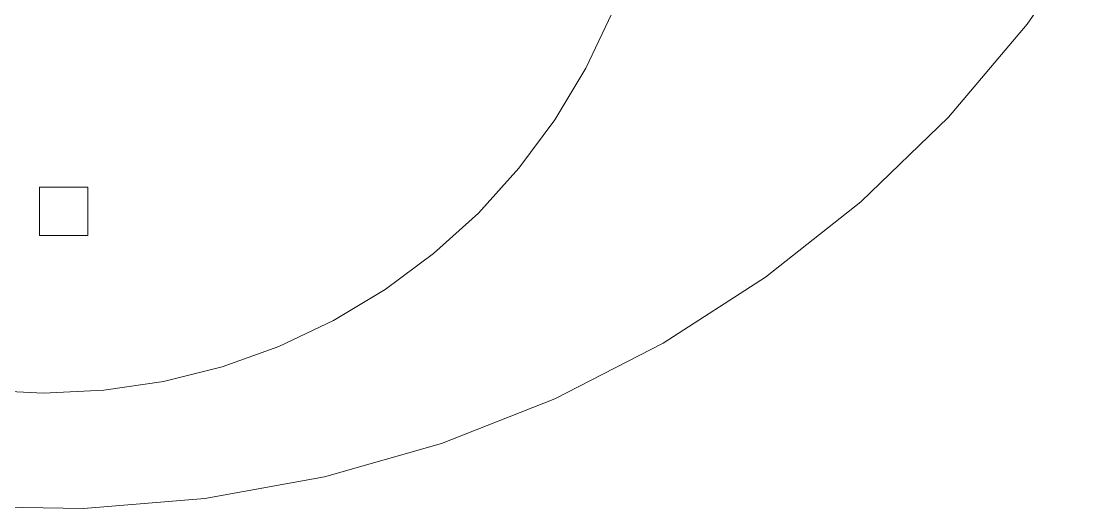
# Model space of a CAD drawing. Header units: centimetres. Extents: x -214 to 137, y -175 to 4.
# Drawn here: x 50.569 to 51.837, y -138.691 to -138.117 of the extents above; entities that cross this region are included whole.
import ezdxf

# ---------------------------------------------------------------- set-up
doc = ezdxf.new("R2010")
doc.units = ezdxf.units.CM
doc.header["$MEASUREMENT"] = 0
doc.layers.add('layer 1', color=7, linetype='Continuous')

msp = doc.modelspace()

# ---------------------------------------------------------------- linework, layer by layer
at = {"layer": 'layer 1', "color": 5, "lineweight": 9}
for points in [[(51.83658, -138.00211), (51.83658, -138.00211), (51.75483, -138.12008), (51.75483, -138.12008)], [(51.83658, -138.00211), (51.83658, -138.00211), (51.75483, -138.12008), (51.75483, -138.12008)], [(51.83658, -138.00211), (51.83658, -138.00211), (51.75483, -138.12008), (51.75483, -138.12008)], [(51.83658, -138.00211), (51.83658, -138.00211), (51.75483, -138.12008), (51.75483, -138.12008)], [(51.83658, -138.00211), (51.83658, -138.00211), (51.75483, -138.12008), (51.75483, -138.12008)], [(51.23452, -138.17165), (51.23452, -138.17165), (51.26495, -138.10732), (51.26495, -138.10732)], [(51.23452, -138.17165), (51.23452, -138.17165), (51.26495, -138.10732), (51.26495, -138.10732)], [(51.23452, -138.17165), (51.23452, -138.17165), (51.26495, -138.10732), (51.26495, -138.10732)], [(51.23452, -138.17165), (51.23452, -138.17165), (51.26495, -138.10732), (51.26495, -138.10732)], [(51.23452, -138.17165), (51.23452, -138.17165), (51.26495, -138.10732), (51.26495, -138.10732)], [(51.23452, -138.17165), (51.23452, -138.17165), (51.26495, -138.10732), (51.26495, -138.10732)], [(51.23452, -138.17165), (51.23452, -138.17165), (51.26495, -138.10732), (51.26495, -138.10732)], [(51.23452, -138.17165), (51.23452, -138.17165), (51.26495, -138.10732), (51.26495, -138.10732)], [(51.23452, -138.17165), (51.23452, -138.17165), (51.26495, -138.10732), (51.26495, -138.10732)], [(51.23452, -138.17165), (51.23452, -138.17165), (51.26495, -138.10732), (51.26495, -138.10732)], [(51.23452, -138.17165), (51.23452, -138.17165), (51.26495, -138.10732), (51.26495, -138.10732)], [(51.23452, -138.17165), (51.23452, -138.17165), (51.26495, -138.10732), (51.26495, -138.10732)], [(51.23452, -138.17165), (51.23452, -138.17165), (51.26495, -138.10732), (51.26495, -138.10732)], [(51.23452, -138.17165), (51.23452, -138.17165), (51.26495, -138.10732), (51.26495, -138.10732)], [(51.23452, -138.17165), (51.23452, -138.17165), (51.26495, -138.10732), (51.26495, -138.10732)], [(51.23452, -138.17165), (51.23452, -138.17165), (51.26495, -138.10732), (51.26495, -138.10732)], [(51.23452, -138.17165), (51.23452, -138.17165), (51.26495, -138.10732), (51.26495, -138.10732)], [(51.23452, -138.17165), (51.23452, -138.17165), (51.26495, -138.10732), (51.26495, -138.10732)], [(51.23452, -138.17165), (51.23452, -138.17165), (51.26495, -138.10732), (51.26495, -138.10732)], [(51.23452, -138.17165), (51.23452, -138.17165), (51.26495, -138.10732), (51.26495, -138.10732)], [(51.23452, -138.17165), (51.23452, -138.17165), (51.26495, -138.10732), (51.26495, -138.10732)], [(51.23452, -138.17165), (51.23452, -138.17165), (51.26495, -138.10732), (51.26495, -138.10732)], [(51.23452, -138.17165), (51.23452, -138.17165), (51.26495, -138.10732), (51.26495, -138.10732)], [(51.23452, -138.17165), (51.23452, -138.17165), (51.26495, -138.10732), (51.26495, -138.10732)], [(51.23452, -138.17165), (51.23452, -138.17165), (51.26495, -138.10732), (51.26495, -138.10732)], [(51.75483, -138.12008), (51.75483, -138.12008), (51.66192, -138.22947), (51.66192, -138.22947)], [(51.75483, -138.12008), (51.75483, -138.12008), (51.66192, -138.22947), (51.66192, -138.22947)], [(51.75483, -138.12008), (51.75483, -138.12008), (51.66192, -138.22947), (51.66192, -138.22947)], [(51.75483, -138.12008), (51.75483, -138.12008), (51.66192, -138.22947), (51.66192, -138.22947)], [(51.75483, -138.12008), (51.75483, -138.12008), (51.66192, -138.22947), (51.66192, -138.22947)], [(51.19794, -138.23269), (51.19794, -138.23269), (51.23452, -138.17165), (51.23452, -138.17165)], [(51.19794, -138.23269), (51.19794, -138.23269), (51.23452, -138.17165), (51.23452, -138.17165)], [(51.19794, -138.23269), (51.19794, -138.23269), (51.23452, -138.17165), (51.23452, -138.17165)], [(51.19794, -138.23269), (51.19794, -138.23269), (51.23452, -138.17165), (51.23452, -138.17165)], [(51.19794, -138.23269), (51.19794, -138.23269), (51.23452, -138.17165), (51.23452, -138.17165)], [(51.19794, -138.23269), (51.19794, -138.23269), (51.23452, -138.17165), (51.23452, -138.17165)], [(51.19794, -138.23269), (51.19794, -138.23269), (51.23452, -138.17165), (51.23452, -138.17165)], [(51.19794, -138.23269), (51.19794, -138.23269), (51.23452, -138.17165), (51.23452, -138.17165)], [(51.19794, -138.23269), (51.19794, -138.23269), (51.23452, -138.17165), (51.23452, -138.17165)], [(51.19794, -138.23269), (51.19794, -138.23269), (51.23452, -138.17165), (51.23452, -138.17165)], [(51.19794, -138.23269), (51.19794, -138.23269), (51.23452, -138.17165), (51.23452, -138.17165)], [(51.19794, -138.23269), (51.19794, -138.23269), (51.23452, -138.17165), (51.23452, -138.17165)], [(51.19794, -138.23269), (51.19794, -138.23269), (51.23452, -138.17165), (51.23452, -138.17165)], [(51.19794, -138.23269), (51.19794, -138.23269), (51.23452, -138.17165), (51.23452, -138.17165)], [(51.19794, -138.23269), (51.19794, -138.23269), (51.23452, -138.17165), (51.23452, -138.17165)], [(51.19794, -138.23269), (51.19794, -138.23269), (51.23452, -138.17165), (51.23452, -138.17165)], [(51.19794, -138.23269), (51.19794, -138.23269), (51.23452, -138.17165), (51.23452, -138.17165)], [(51.19794, -138.23269), (51.19794, -138.23269), (51.23452, -138.17165), (51.23452, -138.17165)], [(51.19794, -138.23269), (51.19794, -138.23269), (51.23452, -138.17165), (51.23452, -138.17165)], [(51.19794, -138.23269), (51.19794, -138.23269), (51.23452, -138.17165), (51.23452, -138.17165)], [(51.19794, -138.23269), (51.19794, -138.23269), (51.23452, -138.17165), (51.23452, -138.17165)], [(51.19794, -138.23269), (51.19794, -138.23269), (51.23452, -138.17165), (51.23452, -138.17165)], [(51.19794, -138.23269), (51.19794, -138.23269), (51.23452, -138.17165), (51.23452, -138.17165)], [(51.19794, -138.23269), (51.19794, -138.23269), (51.23452, -138.17165), (51.23452, -138.17165)], [(51.19794, -138.23269), (51.19794, -138.23269), (51.23452, -138.17165), (51.23452, -138.17165)], [(51.66192, -138.22947), (51.66192, -138.22947), (51.55873, -138.32923), (51.55873, -138.32923)], [(51.66192, -138.22947), (51.66192, -138.22947), (51.55873, -138.32923), (51.55873, -138.32923)], [(51.66192, -138.22947), (51.66192, -138.22947), (51.55873, -138.32923), (51.55873, -138.32923)], [(51.66192, -138.22947), (51.66192, -138.22947), (51.55873, -138.32923), (51.55873, -138.32923)], [(51.66192, -138.22947), (51.66192, -138.22947), (51.55873, -138.32923), (51.55873, -138.32923)], [(51.15554, -138.28985), (51.15554, -138.28985), (51.19794, -138.23269), (51.19794, -138.23269)], [(51.15554, -138.28985), (51.15554, -138.28985), (51.19794, -138.23269), (51.19794, -138.23269)], [(51.15554, -138.28985), (51.15554, -138.28985), (51.19794, -138.23269), (51.19794, -138.23269)], [(51.15554, -138.28985), (51.15554, -138.28985), (51.19794, -138.23269), (51.19794, -138.23269)], [(51.15554, -138.28985), (51.15554, -138.28985), (51.19794, -138.23269), (51.19794, -138.23269)], [(51.15554, -138.28985), (51.15554, -138.28985), (51.19794, -138.23269), (51.19794, -138.23269)], [(51.15554, -138.28985), (51.15554, -138.28985), (51.19794, -138.23269), (51.19794, -138.23269)], [(51.15554, -138.28985), (51.15554, -138.28985), (51.19794, -138.23269), (51.19794, -138.23269)], [(51.15554, -138.28985), (51.15554, -138.28985), (51.19794, -138.23269), (51.19794, -138.23269)], [(51.15554, -138.28985), (51.15554, -138.28985), (51.19794, -138.23269), (51.19794, -138.23269)], [(51.15554, -138.28985), (51.15554, -138.28985), (51.19794, -138.23269), (51.19794, -138.23269)], [(51.15554, -138.28985), (51.15554, -138.28985), (51.19794, -138.23269), (51.19794, -138.23269)], [(51.15554, -138.28985), (51.15554, -138.28985), (51.19794, -138.23269), (51.19794, -138.23269)], [(51.15554, -138.28985), (51.15554, -138.28985), (51.19794, -138.23269), (51.19794, -138.23269)], [(51.15554, -138.28985), (51.15554, -138.28985), (51.19794, -138.23269), (51.19794, -138.23269)], [(51.15554, -138.28985), (51.15554, -138.28985), (51.19794, -138.23269), (51.19794, -138.23269)], [(51.15554, -138.28985), (51.15554, -138.28985), (51.19794, -138.23269), (51.19794, -138.23269)], [(51.15554, -138.28985), (51.15554, -138.28985), (51.19794, -138.23269), (51.19794, -138.23269)], [(51.15554, -138.28985), (51.15554, -138.28985), (51.19794, -138.23269), (51.19794, -138.23269)], [(51.15554, -138.28985), (51.15554, -138.28985), (51.19794, -138.23269), (51.19794, -138.23269)], [(51.15554, -138.28985), (51.15554, -138.28985), (51.19794, -138.23269), (51.19794, -138.23269)], [(51.15554, -138.28985), (51.15554, -138.28985), (51.19794, -138.23269), (51.19794, -138.23269)], [(51.15554, -138.28985), (51.15554, -138.28985), (51.19794, -138.23269), (51.19794, -138.23269)], [(51.15554, -138.28985), (51.15554, -138.28985), (51.19794, -138.23269), (51.19794, -138.23269)], [(51.15554, -138.28985), (51.15554, -138.28985), (51.19794, -138.23269), (51.19794, -138.23269)], [(51.10776, -138.34257), (51.10776, -138.34257), (51.15554, -138.28985), (51.15554, -138.28985)], [(51.10776, -138.34257), (51.10776, -138.34257), (51.15554, -138.28985), (51.15554, -138.28985)], [(51.10776, -138.34257), (51.10776, -138.34257), (51.15554, -138.28985), (51.15554, -138.28985)], [(51.10776, -138.34257), (51.10776, -138.34257), (51.15554, -138.28985), (51.15554, -138.28985)], [(51.10776, -138.34257), (51.10776, -138.34257), (51.15554, -138.28985), (51.15554, -138.28985)], [(51.10776, -138.34257), (51.10776, -138.34257), (51.15554, -138.28985), (51.15554, -138.28985)], [(51.10776, -138.34257), (51.10776, -138.34257), (51.15554, -138.28985), (51.15554, -138.28985)], [(51.10776, -138.34257), (51.10776, -138.34257), (51.15554, -138.28985), (51.15554, -138.28985)], [(51.10776, -138.34257), (51.10776, -138.34257), (51.15554, -138.28985), (51.15554, -138.28985)], [(51.10776, -138.34257), (51.10776, -138.34257), (51.15554, -138.28985), (51.15554, -138.28985)], [(51.10776, -138.34257), (51.10776, -138.34257), (51.15554, -138.28985), (51.15554, -138.28985)], [(51.10776, -138.34257), (51.10776, -138.34257), (51.15554, -138.28985), (51.15554, -138.28985)], [(51.10776, -138.34257), (51.10776, -138.34257), (51.15554, -138.28985), (51.15554, -138.28985)], [(51.10776, -138.34257), (51.10776, -138.34257), (51.15554, -138.28985), (51.15554, -138.28985)], [(51.10776, -138.34257), (51.10776, -138.34257), (51.15554, -138.28985), (51.15554, -138.28985)], [(51.10776, -138.34257), (51.10776, -138.34257), (51.15554, -138.28985), (51.15554, -138.28985)], [(51.10776, -138.34257), (51.10776, -138.34257), (51.15554, -138.28985), (51.15554, -138.28985)], [(51.10776, -138.34257), (51.10776, -138.34257), (51.15554, -138.28985), (51.15554, -138.28985)], [(51.10776, -138.34257), (51.10776, -138.34257), (51.15554, -138.28985), (51.15554, -138.28985)], [(51.10776, -138.34257), (51.10776, -138.34257), (51.15554, -138.28985), (51.15554, -138.28985)], [(51.10776, -138.34257), (51.10776, -138.34257), (51.15554, -138.28985), (51.15554, -138.28985)], [(51.10776, -138.34257), (51.10776, -138.34257), (51.15554, -138.28985), (51.15554, -138.28985)], [(51.10776, -138.34257), (51.10776, -138.34257), (51.15554, -138.28985), (51.15554, -138.28985)], [(51.10776, -138.34257), (51.10776, -138.34257), (51.15554, -138.28985), (51.15554, -138.28985)], [(51.10776, -138.34257), (51.10776, -138.34257), (51.15554, -138.28985), (51.15554, -138.28985)], [(50.64739, -138.31208), (50.64739, -138.31208), (50.59024, -138.31208), (50.59024, -138.31208)], [(50.59024, -138.31208), (50.59024, -138.31208), (50.59024, -138.36923), (50.59024, -138.36923)], [(50.64739, -138.31208), (50.64739, -138.31208), (50.59024, -138.31208), (50.59024, -138.31208)], [(50.59024, -138.31208), (50.59024, -138.31208), (50.59024, -138.36923), (50.59024, -138.36923)], [(50.64739, -138.31208), (50.64739, -138.31208), (50.59024, -138.31208), (50.59024, -138.31208)], [(50.59024, -138.31208), (50.59024, -138.31208), (50.59024, -138.36923), (50.59024, -138.36923)], [(50.64739, -138.31208), (50.64739, -138.31208), (50.59024, -138.31208), (50.59024, -138.31208)], [(50.59024, -138.31208), (50.59024, -138.31208), (50.59024, -138.36923), (50.59024, -138.36923)], [(50.64739, -138.31208), (50.64739, -138.31208), (50.59024, -138.31208), (50.59024, -138.31208)], [(50.59024, -138.31208), (50.59024, -138.31208), (50.59024, -138.36923), (50.59024, -138.36923)], [(50.64739, -138.31208), (50.64739, -138.31208), (50.59024, -138.31208), (50.59024, -138.31208)], [(50.59024, -138.31208), (50.59024, -138.31208), (50.59024, -138.36923), (50.59024, -138.36923)], [(50.64739, -138.31208), (50.64739, -138.31208), (50.59024, -138.31208), (50.59024, -138.31208)], [(50.59024, -138.31208), (50.59024, -138.31208), (50.59024, -138.36923), (50.59024, -138.36923)], [(50.64739, -138.31208), (50.64739, -138.31208), (50.59024, -138.31208), (50.59024, -138.31208)], [(50.59024, -138.31208), (50.59024, -138.31208), (50.59024, -138.36923), (50.59024, -138.36923)], [(50.64739, -138.31208), (50.64739, -138.31208), (50.59024, -138.31208), (50.59024, -138.31208)], [(50.59024, -138.31208), (50.59024, -138.31208), (50.59024, -138.36923), (50.59024, -138.36923)], [(50.64739, -138.31208), (50.64739, -138.31208), (50.59024, -138.31208), (50.59024, -138.31208)], [(50.59024, -138.31208), (50.59024, -138.31208), (50.59024, -138.36923), (50.59024, -138.36923)], [(50.64739, -138.31208), (50.64739, -138.31208), (50.59024, -138.31208), (50.59024, -138.31208)], [(50.59024, -138.31208), (50.59024, -138.31208), (50.59024, -138.36923), (50.59024, -138.36923)], [(50.64739, -138.31208), (50.64739, -138.31208), (50.59024, -138.31208), (50.59024, -138.31208)], [(50.59024, -138.31208), (50.59024, -138.31208), (50.59024, -138.36923), (50.59024, -138.36923)], [(50.64739, -138.31208), (50.64739, -138.31208), (50.59024, -138.31208), (50.59024, -138.31208)], [(50.59024, -138.31208), (50.59024, -138.31208), (50.59024, -138.36923), (50.59024, -138.36923)], [(50.64739, -138.31208), (50.64739, -138.31208), (50.59024, -138.31208), (50.59024, -138.31208)], [(50.59024, -138.31208), (50.59024, -138.31208), (50.59024, -138.36923), (50.59024, -138.36923)], [(50.64739, -138.31208), (50.64739, -138.31208), (50.59024, -138.31208), (50.59024, -138.31208)], [(50.59024, -138.31208), (50.59024, -138.31208), (50.59024, -138.36923), (50.59024, -138.36923)], [(50.64739, -138.31208), (50.64739, -138.31208), (50.59024, -138.31208), (50.59024, -138.31208)], [(50.59024, -138.31208), (50.59024, -138.31208), (50.59024, -138.36923), (50.59024, -138.36923)], [(50.64739, -138.31208), (50.64739, -138.31208), (50.59024, -138.31208), (50.59024, -138.31208)], [(50.59024, -138.31208), (50.59024, -138.31208), (50.59024, -138.36923), (50.59024, -138.36923)], [(50.64739, -138.31208), (50.64739, -138.31208), (50.59024, -138.31208), (50.59024, -138.31208)], [(50.59024, -138.31208), (50.59024, -138.31208), (50.59024, -138.36923), (50.59024, -138.36923)], [(50.64739, -138.31208), (50.64739, -138.31208), (50.59024, -138.31208), (50.59024, -138.31208)], [(50.59024, -138.31208), (50.59024, -138.31208), (50.59024, -138.36923), (50.59024, -138.36923)], [(50.64739, -138.31208), (50.64739, -138.31208), (50.59024, -138.31208), (50.59024, -138.31208)], [(50.59024, -138.31208), (50.59024, -138.31208), (50.59024, -138.36923), (50.59024, -138.36923)], [(50.64739, -138.31208), (50.64739, -138.31208), (50.59024, -138.31208), (50.59024, -138.31208)], [(50.59024, -138.31208), (50.59024, -138.31208), (50.59024, -138.36923), (50.59024, -138.36923)], [(50.64739, -138.31208), (50.64739, -138.31208), (50.59024, -138.31208), (50.59024, -138.31208)], [(50.59024, -138.31208), (50.59024, -138.31208), (50.59024, -138.36923), (50.59024, -138.36923)], [(50.64739, -138.31208), (50.64739, -138.31208), (50.59024, -138.31208), (50.59024, -138.31208)], [(50.59024, -138.31208), (50.59024, -138.31208), (50.59024, -138.36923), (50.59024, -138.36923)], [(50.64739, -138.31208), (50.64739, -138.31208), (50.59024, -138.31208), (50.59024, -138.31208)], [(50.59024, -138.31208), (50.59024, -138.31208), (50.59024, -138.36923), (50.59024, -138.36923)], [(50.64739, -138.31208), (50.64739, -138.31208), (50.59024, -138.31208), (50.59024, -138.31208)], [(50.59024, -138.31208), (50.59024, -138.31208), (50.59024, -138.36923), (50.59024, -138.36923)], [(50.64739, -138.36923), (50.64739, -138.36923), (50.64739, -138.31208), (50.64739, -138.31208)], [(50.64739, -138.36923), (50.64739, -138.36923), (50.64739, -138.31208), (50.64739, -138.31208)], [(50.64739, -138.36923), (50.64739, -138.36923), (50.64739, -138.31208), (50.64739, -138.31208)], [(50.64739, -138.36923), (50.64739, -138.36923), (50.64739, -138.31208), (50.64739, -138.31208)], [(50.64739, -138.36923), (50.64739, -138.36923), (50.64739, -138.31208), (50.64739, -138.31208)], [(50.64739, -138.36923), (50.64739, -138.36923), (50.64739, -138.31208), (50.64739, -138.31208)], [(50.64739, -138.36923), (50.64739, -138.36923), (50.64739, -138.31208), (50.64739, -138.31208)], [(50.64739, -138.36923), (50.64739, -138.36923), (50.64739, -138.31208), (50.64739, -138.31208)], [(50.64739, -138.36923), (50.64739, -138.36923), (50.64739, -138.31208), (50.64739, -138.31208)], [(50.64739, -138.36923), (50.64739, -138.36923), (50.64739, -138.31208), (50.64739, -138.31208)], [(50.64739, -138.36923), (50.64739, -138.36923), (50.64739, -138.31208), (50.64739, -138.31208)], [(50.64739, -138.36923), (50.64739, -138.36923), (50.64739, -138.31208), (50.64739, -138.31208)], [(50.64739, -138.36923), (50.64739, -138.36923), (50.64739, -138.31208), (50.64739, -138.31208)], [(50.64739, -138.36923), (50.64739, -138.36923), (50.64739, -138.31208), (50.64739, -138.31208)], [(50.64739, -138.36923), (50.64739, -138.36923), (50.64739, -138.31208), (50.64739, -138.31208)], [(50.64739, -138.36923), (50.64739, -138.36923), (50.64739, -138.31208), (50.64739, -138.31208)], [(50.64739, -138.36923), (50.64739, -138.36923), (50.64739, -138.31208), (50.64739, -138.31208)], [(50.64739, -138.36923), (50.64739, -138.36923), (50.64739, -138.31208), (50.64739, -138.31208)], [(50.64739, -138.36923), (50.64739, -138.36923), (50.64739, -138.31208), (50.64739, -138.31208)], [(50.64739, -138.36923), (50.64739, -138.36923), (50.64739, -138.31208), (50.64739, -138.31208)], [(50.64739, -138.36923), (50.64739, -138.36923), (50.64739, -138.31208), (50.64739, -138.31208)], [(50.64739, -138.36923), (50.64739, -138.36923), (50.64739, -138.31208), (50.64739, -138.31208)], [(50.64739, -138.36923), (50.64739, -138.36923), (50.64739, -138.31208), (50.64739, -138.31208)], [(50.64739, -138.36923), (50.64739, -138.36923), (50.64739, -138.31208), (50.64739, -138.31208)], [(50.64739, -138.36923), (50.64739, -138.36923), (50.64739, -138.31208), (50.64739, -138.31208)], [(51.55873, -138.32923), (51.55873, -138.32923), (51.44625, -138.41839), (51.44625, -138.41839)], [(51.55873, -138.32923), (51.55873, -138.32923), (51.44625, -138.41839), (51.44625, -138.41839)], [(51.55873, -138.32923), (51.55873, -138.32923), (51.44625, -138.41839), (51.44625, -138.41839)], [(51.55873, -138.32923), (51.55873, -138.32923), (51.44625, -138.41839), (51.44625, -138.41839)], [(51.55873, -138.32923), (51.55873, -138.32923), (51.44625, -138.41839), (51.44625, -138.41839)], [(51.05503, -138.39037), (51.05503, -138.39037), (51.10776, -138.34257), (51.10776, -138.34257)], [(51.05503, -138.39037), (51.05503, -138.39037), (51.10776, -138.34257), (51.10776, -138.34257)], [(51.05503, -138.39037), (51.05503, -138.39037), (51.10776, -138.34257), (51.10776, -138.34257)], [(51.05503, -138.39037), (51.05503, -138.39037), (51.10776, -138.34257), (51.10776, -138.34257)], [(51.05503, -138.39037), (51.05503, -138.39037), (51.10776, -138.34257), (51.10776, -138.34257)], [(51.05503, -138.39037), (51.05503, -138.39037), (51.10776, -138.34257), (51.10776, -138.34257)], [(51.05503, -138.39037), (51.05503, -138.39037), (51.10776, -138.34257), (51.10776, -138.34257)], [(51.05503, -138.39037), (51.05503, -138.39037), (51.10776, -138.34257), (51.10776, -138.34257)], [(51.05503, -138.39037), (51.05503, -138.39037), (51.10776, -138.34257), (51.10776, -138.34257)], [(51.05503, -138.39037), (51.05503, -138.39037), (51.10776, -138.34257), (51.10776, -138.34257)], [(51.05503, -138.39037), (51.05503, -138.39037), (51.10776, -138.34257), (51.10776, -138.34257)], [(51.05503, -138.39037), (51.05503, -138.39037), (51.10776, -138.34257), (51.10776, -138.34257)], [(51.05503, -138.39037), (51.05503, -138.39037), (51.10776, -138.34257), (51.10776, -138.34257)], [(51.05503, -138.39037), (51.05503, -138.39037), (51.10776, -138.34257), (51.10776, -138.34257)], [(51.05503, -138.39037), (51.05503, -138.39037), (51.10776, -138.34257), (51.10776, -138.34257)], [(51.05503, -138.39037), (51.05503, -138.39037), (51.10776, -138.34257), (51.10776, -138.34257)], [(51.05503, -138.39037), (51.05503, -138.39037), (51.10776, -138.34257), (51.10776, -138.34257)], [(51.05503, -138.39037), (51.05503, -138.39037), (51.10776, -138.34257), (51.10776, -138.34257)], [(51.05503, -138.39037), (51.05503, -138.39037), (51.10776, -138.34257), (51.10776, -138.34257)], [(51.05503, -138.39037), (51.05503, -138.39037), (51.10776, -138.34257), (51.10776, -138.34257)], [(51.05503, -138.39037), (51.05503, -138.39037), (51.10776, -138.34257), (51.10776, -138.34257)], [(51.05503, -138.39037), (51.05503, -138.39037), (51.10776, -138.34257), (51.10776, -138.34257)], [(51.05503, -138.39037), (51.05503, -138.39037), (51.10776, -138.34257), (51.10776, -138.34257)], [(51.05503, -138.39037), (51.05503, -138.39037), (51.10776, -138.34257), (51.10776, -138.34257)], [(51.05503, -138.39037), (51.05503, -138.39037), (51.10776, -138.34257), (51.10776, -138.34257)], [(50.59024, -138.36923), (50.59024, -138.36923), (50.64739, -138.36923), (50.64739, -138.36923)], [(50.59024, -138.36923), (50.59024, -138.36923), (50.64739, -138.36923), (50.64739, -138.36923)], [(50.59024, -138.36923), (50.59024, -138.36923), (50.64739, -138.36923), (50.64739, -138.36923)], [(50.59024, -138.36923), (50.59024, -138.36923), (50.64739, -138.36923), (50.64739, -138.36923)], [(50.59024, -138.36923), (50.59024, -138.36923), (50.64739, -138.36923), (50.64739, -138.36923)], [(50.59024, -138.36923), (50.59024, -138.36923), (50.64739, -138.36923), (50.64739, -138.36923)], [(50.59024, -138.36923), (50.59024, -138.36923), (50.64739, -138.36923), (50.64739, -138.36923)], [(50.59024, -138.36923), (50.59024, -138.36923), (50.64739, -138.36923), (50.64739, -138.36923)], [(50.59024, -138.36923), (50.59024, -138.36923), (50.64739, -138.36923), (50.64739, -138.36923)], [(50.59024, -138.36923), (50.59024, -138.36923), (50.64739, -138.36923), (50.64739, -138.36923)], [(50.59024, -138.36923), (50.59024, -138.36923), (50.64739, -138.36923), (50.64739, -138.36923)], [(50.59024, -138.36923), (50.59024, -138.36923), (50.64739, -138.36923), (50.64739, -138.36923)], [(50.59024, -138.36923), (50.59024, -138.36923), (50.64739, -138.36923), (50.64739, -138.36923)], [(50.59024, -138.36923), (50.59024, -138.36923), (50.64739, -138.36923), (50.64739, -138.36923)], [(50.59024, -138.36923), (50.59024, -138.36923), (50.64739, -138.36923), (50.64739, -138.36923)], [(50.59024, -138.36923), (50.59024, -138.36923), (50.64739, -138.36923), (50.64739, -138.36923)], [(50.59024, -138.36923), (50.59024, -138.36923), (50.64739, -138.36923), (50.64739, -138.36923)], [(50.59024, -138.36923), (50.59024, -138.36923), (50.64739, -138.36923), (50.64739, -138.36923)], [(50.59024, -138.36923), (50.59024, -138.36923), (50.64739, -138.36923), (50.64739, -138.36923)], [(50.59024, -138.36923), (50.59024, -138.36923), (50.64739, -138.36923), (50.64739, -138.36923)], [(50.59024, -138.36923), (50.59024, -138.36923), (50.64739, -138.36923), (50.64739, -138.36923)], [(50.59024, -138.36923), (50.59024, -138.36923), (50.64739, -138.36923), (50.64739, -138.36923)], [(50.59024, -138.36923), (50.59024, -138.36923), (50.64739, -138.36923), (50.64739, -138.36923)], [(50.59024, -138.36923), (50.59024, -138.36923), (50.64739, -138.36923), (50.64739, -138.36923)], [(50.59024, -138.36923), (50.59024, -138.36923), (50.64739, -138.36923), (50.64739, -138.36923)], [(50.99787, -138.43276), (50.99787, -138.43276), (51.05503, -138.39037), (51.05503, -138.39037)], [(50.99787, -138.43276), (50.99787, -138.43276), (51.05503, -138.39037), (51.05503, -138.39037)], [(50.99787, -138.43276), (50.99787, -138.43276), (51.05503, -138.39037), (51.05503, -138.39037)], [(50.99787, -138.43276), (50.99787, -138.43276), (51.05503, -138.39037), (51.05503, -138.39037)], [(50.99787, -138.43276), (50.99787, -138.43276), (51.05503, -138.39037), (51.05503, -138.39037)], [(50.99787, -138.43276), (50.99787, -138.43276), (51.05503, -138.39037), (51.05503, -138.39037)], [(50.99787, -138.43276), (50.99787, -138.43276), (51.05503, -138.39037), (51.05503, -138.39037)], [(50.99787, -138.43276), (50.99787, -138.43276), (51.05503, -138.39037), (51.05503, -138.39037)], [(50.99787, -138.43276), (50.99787, -138.43276), (51.05503, -138.39037), (51.05503, -138.39037)], [(50.99787, -138.43276), (50.99787, -138.43276), (51.05503, -138.39037), (51.05503, -138.39037)], [(50.99787, -138.43276), (50.99787, -138.43276), (51.05503, -138.39037), (51.05503, -138.39037)], [(50.99787, -138.43276), (50.99787, -138.43276), (51.05503, -138.39037), (51.05503, -138.39037)], [(50.99787, -138.43276), (50.99787, -138.43276), (51.05503, -138.39037), (51.05503, -138.39037)], [(50.99787, -138.43276), (50.99787, -138.43276), (51.05503, -138.39037), (51.05503, -138.39037)], [(50.99787, -138.43276), (50.99787, -138.43276), (51.05503, -138.39037), (51.05503, -138.39037)], [(50.99787, -138.43276), (50.99787, -138.43276), (51.05503, -138.39037), (51.05503, -138.39037)], [(50.99787, -138.43276), (50.99787, -138.43276), (51.05503, -138.39037), (51.05503, -138.39037)], [(50.99787, -138.43276), (50.99787, -138.43276), (51.05503, -138.39037), (51.05503, -138.39037)], [(50.99787, -138.43276), (50.99787, -138.43276), (51.05503, -138.39037), (51.05503, -138.39037)], [(50.99787, -138.43276), (50.99787, -138.43276), (51.05503, -138.39037), (51.05503, -138.39037)], [(50.99787, -138.43276), (50.99787, -138.43276), (51.05503, -138.39037), (51.05503, -138.39037)], [(50.99787, -138.43276), (50.99787, -138.43276), (51.05503, -138.39037), (51.05503, -138.39037)], [(50.99787, -138.43276), (50.99787, -138.43276), (51.05503, -138.39037), (51.05503, -138.39037)], [(50.99787, -138.43276), (50.99787, -138.43276), (51.05503, -138.39037), (51.05503, -138.39037)], [(50.99787, -138.43276), (50.99787, -138.43276), (51.05503, -138.39037), (51.05503, -138.39037)], [(51.44625, -138.41839), (51.44625, -138.41839), (51.32558, -138.4961), (51.32558, -138.4961)], [(51.44625, -138.41839), (51.44625, -138.41839), (51.32558, -138.4961), (51.32558, -138.4961)], [(51.44625, -138.41839), (51.44625, -138.41839), (51.32558, -138.4961), (51.32558, -138.4961)], [(51.44625, -138.41839), (51.44625, -138.41839), (51.32558, -138.4961), (51.32558, -138.4961)], [(51.44625, -138.41839), (51.44625, -138.41839), (51.32558, -138.4961), (51.32558, -138.4961)], [(50.93683, -138.46934), (50.93683, -138.46934), (50.99787, -138.43276), (50.99787, -138.43276)], [(50.93683, -138.46934), (50.93683, -138.46934), (50.99787, -138.43276), (50.99787, -138.43276)], [(50.93683, -138.46934), (50.93683, -138.46934), (50.99787, -138.43276), (50.99787, -138.43276)], [(50.93683, -138.46934), (50.93683, -138.46934), (50.99787, -138.43276), (50.99787, -138.43276)], [(50.93683, -138.46934), (50.93683, -138.46934), (50.99787, -138.43276), (50.99787, -138.43276)], [(50.93683, -138.46934), (50.93683, -138.46934), (50.99787, -138.43276), (50.99787, -138.43276)], [(50.93683, -138.46934), (50.93683, -138.46934), (50.99787, -138.43276), (50.99787, -138.43276)], [(50.93683, -138.46934), (50.93683, -138.46934), (50.99787, -138.43276), (50.99787, -138.43276)], [(50.93683, -138.46934), (50.93683, -138.46934), (50.99787, -138.43276), (50.99787, -138.43276)], [(50.93683, -138.46934), (50.93683, -138.46934), (50.99787, -138.43276), (50.99787, -138.43276)], [(50.93683, -138.46934), (50.93683, -138.46934), (50.99787, -138.43276), (50.99787, -138.43276)], [(50.93683, -138.46934), (50.93683, -138.46934), (50.99787, -138.43276), (50.99787, -138.43276)], [(50.93683, -138.46934), (50.93683, -138.46934), (50.99787, -138.43276), (50.99787, -138.43276)], [(50.93683, -138.46934), (50.93683, -138.46934), (50.99787, -138.43276), (50.99787, -138.43276)], [(50.93683, -138.46934), (50.93683, -138.46934), (50.99787, -138.43276), (50.99787, -138.43276)], [(50.93683, -138.46934), (50.93683, -138.46934), (50.99787, -138.43276), (50.99787, -138.43276)], [(50.93683, -138.46934), (50.93683, -138.46934), (50.99787, -138.43276), (50.99787, -138.43276)], [(50.93683, -138.46934), (50.93683, -138.46934), (50.99787, -138.43276), (50.99787, -138.43276)], [(50.93683, -138.46934), (50.93683, -138.46934), (50.99787, -138.43276), (50.99787, -138.43276)], [(50.93683, -138.46934), (50.93683, -138.46934), (50.99787, -138.43276), (50.99787, -138.43276)], [(50.93683, -138.46934), (50.93683, -138.46934), (50.99787, -138.43276), (50.99787, -138.43276)], [(50.93683, -138.46934), (50.93683, -138.46934), (50.99787, -138.43276), (50.99787, -138.43276)], [(50.93683, -138.46934), (50.93683, -138.46934), (50.99787, -138.43276), (50.99787, -138.43276)], [(50.93683, -138.46934), (50.93683, -138.46934), (50.99787, -138.43276), (50.99787, -138.43276)], [(50.93683, -138.46934), (50.93683, -138.46934), (50.99787, -138.43276), (50.99787, -138.43276)], [(50.8725, -138.49976), (50.8725, -138.49976), (50.93683, -138.46934), (50.93683, -138.46934)], [(50.8725, -138.49976), (50.8725, -138.49976), (50.93683, -138.46934), (50.93683, -138.46934)], [(50.8725, -138.49976), (50.8725, -138.49976), (50.93683, -138.46934), (50.93683, -138.46934)], [(50.8725, -138.49976), (50.8725, -138.49976), (50.93683, -138.46934), (50.93683, -138.46934)], [(50.8725, -138.49976), (50.8725, -138.49976), (50.93683, -138.46934), (50.93683, -138.46934)], [(50.8725, -138.49976), (50.8725, -138.49976), (50.93683, -138.46934), (50.93683, -138.46934)], [(50.8725, -138.49976), (50.8725, -138.49976), (50.93683, -138.46934), (50.93683, -138.46934)], [(50.8725, -138.49976), (50.8725, -138.49976), (50.93683, -138.46934), (50.93683, -138.46934)], [(50.8725, -138.49976), (50.8725, -138.49976), (50.93683, -138.46934), (50.93683, -138.46934)], [(50.8725, -138.49976), (50.8725, -138.49976), (50.93683, -138.46934), (50.93683, -138.46934)], [(50.8725, -138.49976), (50.8725, -138.49976), (50.93683, -138.46934), (50.93683, -138.46934)], [(50.8725, -138.49976), (50.8725, -138.49976), (50.93683, -138.46934), (50.93683, -138.46934)], [(50.8725, -138.49976), (50.8725, -138.49976), (50.93683, -138.46934), (50.93683, -138.46934)], [(50.8725, -138.49976), (50.8725, -138.49976), (50.93683, -138.46934), (50.93683, -138.46934)], [(50.8725, -138.49976), (50.8725, -138.49976), (50.93683, -138.46934), (50.93683, -138.46934)], [(50.8725, -138.49976), (50.8725, -138.49976), (50.93683, -138.46934), (50.93683, -138.46934)], [(50.8725, -138.49976), (50.8725, -138.49976), (50.93683, -138.46934), (50.93683, -138.46934)], [(50.8725, -138.49976), (50.8725, -138.49976), (50.93683, -138.46934), (50.93683, -138.46934)], [(50.8725, -138.49976), (50.8725, -138.49976), (50.93683, -138.46934), (50.93683, -138.46934)], [(50.8725, -138.49976), (50.8725, -138.49976), (50.93683, -138.46934), (50.93683, -138.46934)], [(50.8725, -138.49976), (50.8725, -138.49976), (50.93683, -138.46934), (50.93683, -138.46934)], [(50.8725, -138.49976), (50.8725, -138.49976), (50.93683, -138.46934), (50.93683, -138.46934)], [(50.8725, -138.49976), (50.8725, -138.49976), (50.93683, -138.46934), (50.93683, -138.46934)], [(50.8725, -138.49976), (50.8725, -138.49976), (50.93683, -138.46934), (50.93683, -138.46934)], [(50.8725, -138.49976), (50.8725, -138.49976), (50.93683, -138.46934), (50.93683, -138.46934)], [(51.32558, -138.4961), (51.32558, -138.4961), (51.19788, -138.56161), (51.19788, -138.56161)], [(51.32558, -138.4961), (51.32558, -138.4961), (51.19788, -138.56161), (51.19788, -138.56161)], [(51.32558, -138.4961), (51.32558, -138.4961), (51.19788, -138.56161), (51.19788, -138.56161)], [(51.32558, -138.4961), (51.32558, -138.4961), (51.19788, -138.56161), (51.19788, -138.56161)], [(51.32558, -138.4961), (51.32558, -138.4961), (51.19788, -138.56161), (51.19788, -138.56161)], [(50.8055, -138.52374), (50.8055, -138.52374), (50.8725, -138.49976), (50.8725, -138.49976)], [(50.8055, -138.52374), (50.8055, -138.52374), (50.8725, -138.49976), (50.8725, -138.49976)], [(50.8055, -138.52374), (50.8055, -138.52374), (50.8725, -138.49976), (50.8725, -138.49976)], [(50.8055, -138.52374), (50.8055, -138.52374), (50.8725, -138.49976), (50.8725, -138.49976)], [(50.8055, -138.52374), (50.8055, -138.52374), (50.8725, -138.49976), (50.8725, -138.49976)], [(50.8055, -138.52374), (50.8055, -138.52374), (50.8725, -138.49976), (50.8725, -138.49976)], [(50.8055, -138.52374), (50.8055, -138.52374), (50.8725, -138.49976), (50.8725, -138.49976)], [(50.8055, -138.52374), (50.8055, -138.52374), (50.8725, -138.49976), (50.8725, -138.49976)], [(50.8055, -138.52374), (50.8055, -138.52374), (50.8725, -138.49976), (50.8725, -138.49976)], [(50.8055, -138.52374), (50.8055, -138.52374), (50.8725, -138.49976), (50.8725, -138.49976)], [(50.8055, -138.52374), (50.8055, -138.52374), (50.8725, -138.49976), (50.8725, -138.49976)], [(50.8055, -138.52374), (50.8055, -138.52374), (50.8725, -138.49976), (50.8725, -138.49976)], [(50.8055, -138.52374), (50.8055, -138.52374), (50.8725, -138.49976), (50.8725, -138.49976)], [(50.8055, -138.52374), (50.8055, -138.52374), (50.8725, -138.49976), (50.8725, -138.49976)], [(50.8055, -138.52374), (50.8055, -138.52374), (50.8725, -138.49976), (50.8725, -138.49976)], [(50.8055, -138.52374), (50.8055, -138.52374), (50.8725, -138.49976), (50.8725, -138.49976)], [(50.8055, -138.52374), (50.8055, -138.52374), (50.8725, -138.49976), (50.8725, -138.49976)], [(50.8055, -138.52374), (50.8055, -138.52374), (50.8725, -138.49976), (50.8725, -138.49976)], [(50.8055, -138.52374), (50.8055, -138.52374), (50.8725, -138.49976), (50.8725, -138.49976)], [(50.8055, -138.52374), (50.8055, -138.52374), (50.8725, -138.49976), (50.8725, -138.49976)], [(50.8055, -138.52374), (50.8055, -138.52374), (50.8725, -138.49976), (50.8725, -138.49976)], [(50.8055, -138.52374), (50.8055, -138.52374), (50.8725, -138.49976), (50.8725, -138.49976)], [(50.8055, -138.52374), (50.8055, -138.52374), (50.8725, -138.49976), (50.8725, -138.49976)], [(50.8055, -138.52374), (50.8055, -138.52374), (50.8725, -138.49976), (50.8725, -138.49976)], [(50.8055, -138.52374), (50.8055, -138.52374), (50.8725, -138.49976), (50.8725, -138.49976)], [(50.73647, -138.54103), (50.73647, -138.54103), (50.8055, -138.52374), (50.8055, -138.52374)], [(50.73647, -138.54103), (50.73647, -138.54103), (50.8055, -138.52374), (50.8055, -138.52374)], [(50.73647, -138.54103), (50.73647, -138.54103), (50.8055, -138.52374), (50.8055, -138.52374)], [(50.73647, -138.54103), (50.73647, -138.54103), (50.8055, -138.52374), (50.8055, -138.52374)], [(50.73647, -138.54103), (50.73647, -138.54103), (50.8055, -138.52374), (50.8055, -138.52374)], [(50.73647, -138.54103), (50.73647, -138.54103), (50.8055, -138.52374), (50.8055, -138.52374)], [(50.73647, -138.54103), (50.73647, -138.54103), (50.8055, -138.52374), (50.8055, -138.52374)], [(50.73647, -138.54103), (50.73647, -138.54103), (50.8055, -138.52374), (50.8055, -138.52374)], [(50.73647, -138.54103), (50.73647, -138.54103), (50.8055, -138.52374), (50.8055, -138.52374)], [(50.73647, -138.54103), (50.73647, -138.54103), (50.8055, -138.52374), (50.8055, -138.52374)], [(50.73647, -138.54103), (50.73647, -138.54103), (50.8055, -138.52374), (50.8055, -138.52374)], [(50.73647, -138.54103), (50.73647, -138.54103), (50.8055, -138.52374), (50.8055, -138.52374)], [(50.73647, -138.54103), (50.73647, -138.54103), (50.8055, -138.52374), (50.8055, -138.52374)], [(50.73647, -138.54103), (50.73647, -138.54103), (50.8055, -138.52374), (50.8055, -138.52374)], [(50.73647, -138.54103), (50.73647, -138.54103), (50.8055, -138.52374), (50.8055, -138.52374)], [(50.73647, -138.54103), (50.73647, -138.54103), (50.8055, -138.52374), (50.8055, -138.52374)], [(50.73647, -138.54103), (50.73647, -138.54103), (50.8055, -138.52374), (50.8055, -138.52374)], [(50.73647, -138.54103), (50.73647, -138.54103), (50.8055, -138.52374), (50.8055, -138.52374)], [(50.73647, -138.54103), (50.73647, -138.54103), (50.8055, -138.52374), (50.8055, -138.52374)], [(50.73647, -138.54103), (50.73647, -138.54103), (50.8055, -138.52374), (50.8055, -138.52374)], [(50.73647, -138.54103), (50.73647, -138.54103), (50.8055, -138.52374), (50.8055, -138.52374)], [(50.73647, -138.54103), (50.73647, -138.54103), (50.8055, -138.52374), (50.8055, -138.52374)], [(50.73647, -138.54103), (50.73647, -138.54103), (50.8055, -138.52374), (50.8055, -138.52374)], [(50.73647, -138.54103), (50.73647, -138.54103), (50.8055, -138.52374), (50.8055, -138.52374)], [(50.73647, -138.54103), (50.73647, -138.54103), (50.8055, -138.52374), (50.8055, -138.52374)], [(50.66608, -138.55147), (50.66608, -138.55147), (50.73647, -138.54103), (50.73647, -138.54103)], [(50.66608, -138.55147), (50.66608, -138.55147), (50.73647, -138.54103), (50.73647, -138.54103)], [(50.66608, -138.55147), (50.66608, -138.55147), (50.73647, -138.54103), (50.73647, -138.54103)], [(50.66608, -138.55147), (50.66608, -138.55147), (50.73647, -138.54103), (50.73647, -138.54103)], [(50.66608, -138.55147), (50.66608, -138.55147), (50.73647, -138.54103), (50.73647, -138.54103)], [(50.66608, -138.55147), (50.66608, -138.55147), (50.73647, -138.54103), (50.73647, -138.54103)], [(50.66608, -138.55147), (50.66608, -138.55147), (50.73647, -138.54103), (50.73647, -138.54103)], [(50.66608, -138.55147), (50.66608, -138.55147), (50.73647, -138.54103), (50.73647, -138.54103)], [(50.66608, -138.55147), (50.66608, -138.55147), (50.73647, -138.54103), (50.73647, -138.54103)], [(50.66608, -138.55147), (50.66608, -138.55147), (50.73647, -138.54103), (50.73647, -138.54103)], [(50.66608, -138.55147), (50.66608, -138.55147), (50.73647, -138.54103), (50.73647, -138.54103)], [(50.66608, -138.55147), (50.66608, -138.55147), (50.73647, -138.54103), (50.73647, -138.54103)], [(50.66608, -138.55147), (50.66608, -138.55147), (50.73647, -138.54103), (50.73647, -138.54103)], [(50.66608, -138.55147), (50.66608, -138.55147), (50.73647, -138.54103), (50.73647, -138.54103)], [(50.66608, -138.55147), (50.66608, -138.55147), (50.73647, -138.54103), (50.73647, -138.54103)], [(50.66608, -138.55147), (50.66608, -138.55147), (50.73647, -138.54103), (50.73647, -138.54103)], [(50.66608, -138.55147), (50.66608, -138.55147), (50.73647, -138.54103), (50.73647, -138.54103)], [(50.66608, -138.55147), (50.66608, -138.55147), (50.73647, -138.54103), (50.73647, -138.54103)], [(50.66608, -138.55147), (50.66608, -138.55147), (50.73647, -138.54103), (50.73647, -138.54103)], [(50.66608, -138.55147), (50.66608, -138.55147), (50.73647, -138.54103), (50.73647, -138.54103)], [(50.66608, -138.55147), (50.66608, -138.55147), (50.73647, -138.54103), (50.73647, -138.54103)], [(50.66608, -138.55147), (50.66608, -138.55147), (50.73647, -138.54103), (50.73647, -138.54103)], [(50.66608, -138.55147), (50.66608, -138.55147), (50.73647, -138.54103), (50.73647, -138.54103)], [(50.66608, -138.55147), (50.66608, -138.55147), (50.73647, -138.54103), (50.73647, -138.54103)], [(50.66608, -138.55147), (50.66608, -138.55147), (50.73647, -138.54103), (50.73647, -138.54103)], [(50.52393, -138.55147), (50.52393, -138.55147), (50.595, -138.55496), (50.595, -138.55496)], [(50.52393, -138.55147), (50.52393, -138.55147), (50.595, -138.55496), (50.595, -138.55496)], [(50.52393, -138.55147), (50.52393, -138.55147), (50.595, -138.55496), (50.595, -138.55496)], [(50.52393, -138.55147), (50.52393, -138.55147), (50.595, -138.55496), (50.595, -138.55496)], [(50.52393, -138.55147), (50.52393, -138.55147), (50.595, -138.55496), (50.595, -138.55496)], [(50.52393, -138.55147), (50.52393, -138.55147), (50.595, -138.55496), (50.595, -138.55496)], [(50.52393, -138.55147), (50.52393, -138.55147), (50.595, -138.55496), (50.595, -138.55496)], [(50.52393, -138.55147), (50.52393, -138.55147), (50.595, -138.55496), (50.595, -138.55496)], [(50.52393, -138.55147), (50.52393, -138.55147), (50.595, -138.55496), (50.595, -138.55496)], [(50.52393, -138.55147), (50.52393, -138.55147), (50.595, -138.55496), (50.595, -138.55496)], [(50.52393, -138.55147), (50.52393, -138.55147), (50.595, -138.55496), (50.595, -138.55496)], [(50.52393, -138.55147), (50.52393, -138.55147), (50.595, -138.55496), (50.595, -138.55496)], [(50.52393, -138.55147), (50.52393, -138.55147), (50.595, -138.55496), (50.595, -138.55496)], [(50.52393, -138.55147), (50.52393, -138.55147), (50.595, -138.55496), (50.595, -138.55496)], [(50.52393, -138.55147), (50.52393, -138.55147), (50.595, -138.55496), (50.595, -138.55496)], [(50.52393, -138.55147), (50.52393, -138.55147), (50.595, -138.55496), (50.595, -138.55496)], [(50.52393, -138.55147), (50.52393, -138.55147), (50.595, -138.55496), (50.595, -138.55496)], [(50.52393, -138.55147), (50.52393, -138.55147), (50.595, -138.55496), (50.595, -138.55496)], [(50.52393, -138.55147), (50.52393, -138.55147), (50.595, -138.55496), (50.595, -138.55496)], [(50.52393, -138.55147), (50.52393, -138.55147), (50.595, -138.55496), (50.595, -138.55496)], [(50.52393, -138.55147), (50.52393, -138.55147), (50.595, -138.55496), (50.595, -138.55496)], [(50.52393, -138.55147), (50.52393, -138.55147), (50.595, -138.55496), (50.595, -138.55496)], [(50.52393, -138.55147), (50.52393, -138.55147), (50.595, -138.55496), (50.595, -138.55496)], [(50.52393, -138.55147), (50.52393, -138.55147), (50.595, -138.55496), (50.595, -138.55496)], [(50.52393, -138.55147), (50.52393, -138.55147), (50.595, -138.55496), (50.595, -138.55496)], [(50.595, -138.55496), (50.595, -138.55496), (50.66608, -138.55147), (50.66608, -138.55147)], [(50.595, -138.55496), (50.595, -138.55496), (50.66608, -138.55147), (50.66608, -138.55147)], [(50.595, -138.55496), (50.595, -138.55496), (50.66608, -138.55147), (50.66608, -138.55147)], [(50.595, -138.55496), (50.595, -138.55496), (50.66608, -138.55147), (50.66608, -138.55147)], [(50.595, -138.55496), (50.595, -138.55496), (50.66608, -138.55147), (50.66608, -138.55147)], [(50.595, -138.55496), (50.595, -138.55496), (50.66608, -138.55147), (50.66608, -138.55147)], [(50.595, -138.55496), (50.595, -138.55496), (50.66608, -138.55147), (50.66608, -138.55147)], [(50.595, -138.55496), (50.595, -138.55496), (50.66608, -138.55147), (50.66608, -138.55147)], [(50.595, -138.55496), (50.595, -138.55496), (50.66608, -138.55147), (50.66608, -138.55147)], [(50.595, -138.55496), (50.595, -138.55496), (50.66608, -138.55147), (50.66608, -138.55147)], [(50.595, -138.55496), (50.595, -138.55496), (50.66608, -138.55147), (50.66608, -138.55147)], [(50.595, -138.55496), (50.595, -138.55496), (50.66608, -138.55147), (50.66608, -138.55147)], [(50.595, -138.55496), (50.595, -138.55496), (50.66608, -138.55147), (50.66608, -138.55147)], [(50.595, -138.55496), (50.595, -138.55496), (50.66608, -138.55147), (50.66608, -138.55147)], [(50.595, -138.55496), (50.595, -138.55496), (50.66608, -138.55147), (50.66608, -138.55147)], [(50.595, -138.55496), (50.595, -138.55496), (50.66608, -138.55147), (50.66608, -138.55147)], [(50.595, -138.55496), (50.595, -138.55496), (50.66608, -138.55147), (50.66608, -138.55147)], [(50.595, -138.55496), (50.595, -138.55496), (50.66608, -138.55147), (50.66608, -138.55147)], [(50.595, -138.55496), (50.595, -138.55496), (50.66608, -138.55147), (50.66608, -138.55147)], [(50.595, -138.55496), (50.595, -138.55496), (50.66608, -138.55147), (50.66608, -138.55147)], [(50.595, -138.55496), (50.595, -138.55496), (50.66608, -138.55147), (50.66608, -138.55147)], [(50.595, -138.55496), (50.595, -138.55496), (50.66608, -138.55147), (50.66608, -138.55147)], [(50.595, -138.55496), (50.595, -138.55496), (50.66608, -138.55147), (50.66608, -138.55147)], [(50.595, -138.55496), (50.595, -138.55496), (50.66608, -138.55147), (50.66608, -138.55147)], [(50.595, -138.55496), (50.595, -138.55496), (50.66608, -138.55147), (50.66608, -138.55147)], [(51.19788, -138.56161), (51.19788, -138.56161), (51.06437, -138.61428), (51.06437, -138.61428)], [(51.19788, -138.56161), (51.19788, -138.56161), (51.06437, -138.61428), (51.06437, -138.61428)], [(51.19788, -138.56161), (51.19788, -138.56161), (51.06437, -138.61428), (51.06437, -138.61428)], [(51.19788, -138.56161), (51.19788, -138.56161), (51.06437, -138.61428), (51.06437, -138.61428)], [(51.19788, -138.56161), (51.19788, -138.56161), (51.06437, -138.61428), (51.06437, -138.61428)], [(51.06437, -138.61428), (51.06437, -138.61428), (50.92634, -138.65362), (50.92634, -138.65362)], [(51.06437, -138.61428), (51.06437, -138.61428), (50.92634, -138.65362), (50.92634, -138.65362)], [(51.06437, -138.61428), (51.06437, -138.61428), (50.92634, -138.65362), (50.92634, -138.65362)], [(51.06437, -138.61428), (51.06437, -138.61428), (50.92634, -138.65362), (50.92634, -138.65362)], [(51.06437, -138.61428), (51.06437, -138.61428), (50.92634, -138.65362), (50.92634, -138.65362)], [(50.92634, -138.65362), (50.92634, -138.65362), (50.78511, -138.67924), (50.78511, -138.67924)], [(50.92634, -138.65362), (50.92634, -138.65362), (50.78511, -138.67924), (50.78511, -138.67924)], [(50.92634, -138.65362), (50.92634, -138.65362), (50.78511, -138.67924), (50.78511, -138.67924)], [(50.92634, -138.65362), (50.92634, -138.65362), (50.78511, -138.67924), (50.78511, -138.67924)], [(50.92634, -138.65362), (50.92634, -138.65362), (50.78511, -138.67924), (50.78511, -138.67924)], [(50.78511, -138.67924), (50.78511, -138.67924), (50.64206, -138.69089), (50.64206, -138.69089)], [(50.78511, -138.67924), (50.78511, -138.67924), (50.64206, -138.69089), (50.64206, -138.69089)], [(50.78511, -138.67924), (50.78511, -138.67924), (50.64206, -138.69089), (50.64206, -138.69089)], [(50.78511, -138.67924), (50.78511, -138.67924), (50.64206, -138.69089), (50.64206, -138.69089)], [(50.78511, -138.67924), (50.78511, -138.67924), (50.64206, -138.69089), (50.64206, -138.69089)], [(50.64206, -138.69089), (50.64206, -138.69089), (50.49856, -138.68846), (50.49856, -138.68846)], [(50.64206, -138.69089), (50.64206, -138.69089), (50.49856, -138.68846), (50.49856, -138.68846)], [(50.64206, -138.69089), (50.64206, -138.69089), (50.49856, -138.68846), (50.49856, -138.68846)], [(50.64206, -138.69089), (50.64206, -138.69089), (50.49856, -138.68846), (50.49856, -138.68846)], [(50.64206, -138.69089), (50.64206, -138.69089), (50.49856, -138.68846), (50.49856, -138.68846)]]:
    msp.add_open_spline(points, degree=3, dxfattribs=at)

doc.saveas('drawing.dxf')
